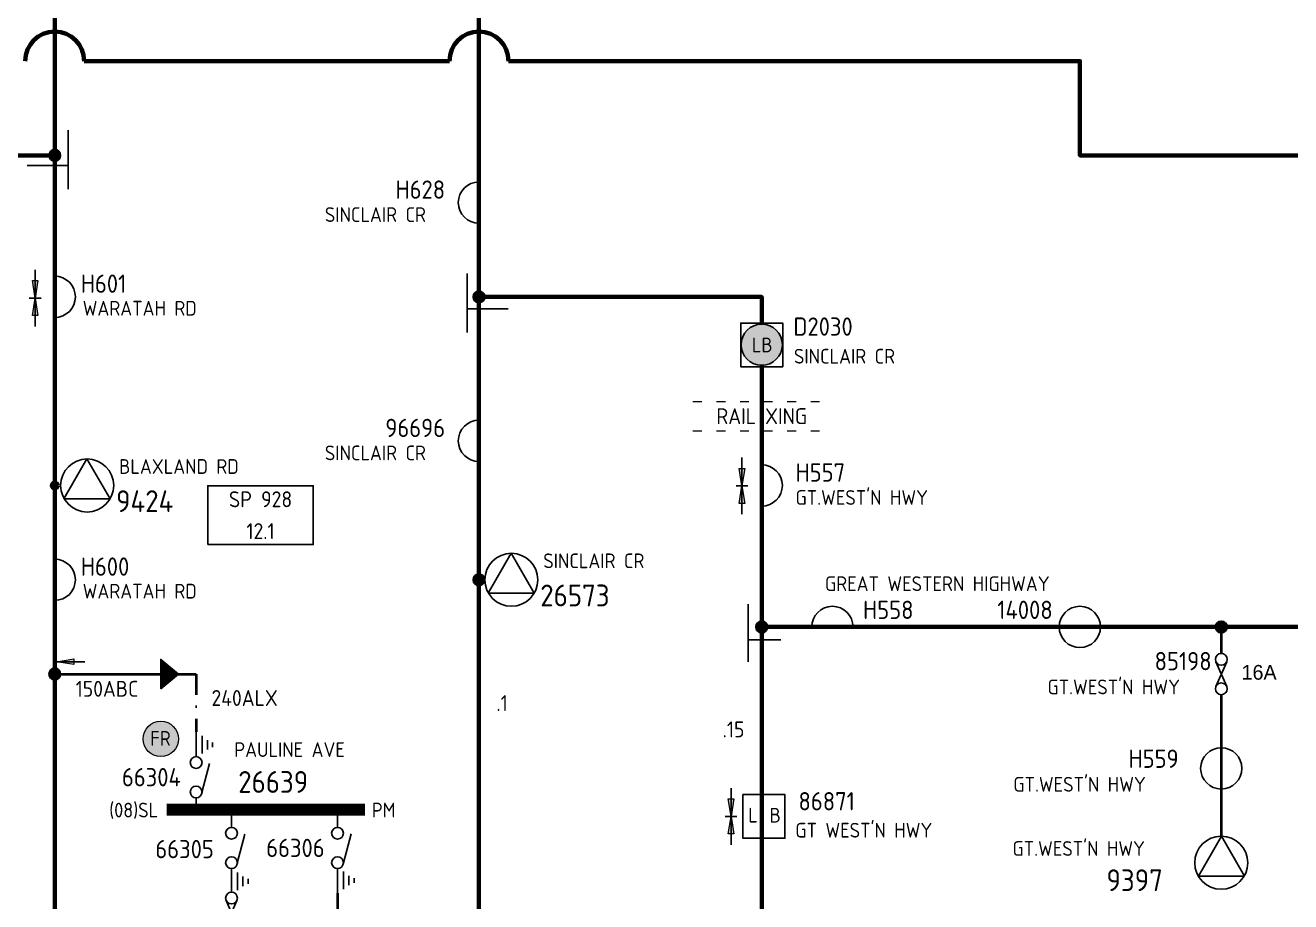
# Model space of a CAD drawing. Header units: millimetres. Extents: x 0 to 634, y -9 to 946.
# Drawn here: x 235 to 449.8, y 593.4 to 742.1 of the extents above; entities that cross this region are included whole.
import ezdxf
from ezdxf.enums import TextEntityAlignment as Align

# ---------------------------------------------------------------- set-up
doc = ezdxf.new("R2010")
doc.units = ezdxf.units.MM
for name, pattern in [('DASHA', [5.5, 1.5, -2.5, 1.5]), ('FILL100', [0]), ('UGCABLE', [11, 3.5, -2, 0, -2, 3.5])]:
    doc.linetypes.add(name, pattern=pattern)
for name, color, linetype in [('EQUIPMENT', 7, 'Continuous'), ('EQUIPMENT_X_ZONE', 7, 'Continuous'), ('PROTECTION', 7, 'Continuous')]:
    doc.layers.add(name, color=color, linetype=linetype)
for name, color, linetype, true_color in [('NOTATION', 7, 'Continuous', 0x000000), ('RETICULATION', 7, 'Continuous', 0x000000), ('SOPS_COND_R208', 7, 'Continuous', 0x00ad00), ('SOPS_COND_R210', 7, 'Continuous', 0x007acc), ('SOPS_COND_R211', 1, 'Continuous', 0xff0000)]:
    doc.layers.add(name, color=color, linetype=linetype, true_color=true_color)
doc.styles.add('25', font='GENISO12')
doc.styles.add('DEFAULT', font='DEFAULT')
doc.styles.add('S25', font='GENISO12')
doc.styles.add('S29', font='GENISO12')
doc.styles.add('S35', font='GENISO12')
doc.styles.add('SOPS25', font='GENISO12')

# ---------------------------------------------------------------- blocks, each defined once
blk = doc.blocks.new('END$MARK$8$193')
blk.add_hatch(color=0).paths.add_polyline_path([(0, 0), (-38, -6), (-38, 6)])
at = {"color": 0, "linetype": 'FILL100', "lineweight": 0}
blk.add_lwpolyline([(0, 0), (-38, -6), (-38, 6)], close=True, dxfattribs=at)
blk = doc.blocks.new('SOPS_RETIC_COND_1$7')
for p, q in [((0, 4.82), (0, 0)), ((-1, 0), (1, 0)), ((0, -4.82), (0, 0))]:
    blk.add_line(p, q)
at = {"xscale": 0.078125, "yscale": 0.078125, "zscale": 0.078125}
for rotation in [270, 90]:
    blk.add_blockref('END$MARK$8$193', (0, 0), dxfattribs=dict(at, rotation=rotation))
at = {"style": 'DEFAULT', "flags": 3}
blk.add_attdef('ISI_MICROGDS_OBJECT_NAME', (0, 0), '', height=2.5, dxfattribs=at)
blk = doc.blocks.new('SOPS_RETIC_COND_1$13')
for p, q in [((-6.58, 4.82), (-6.58, 0)), ((-5.58, 0), (-7.58, 0)), ((-6.58, -4.82), (-6.58, 0))]:
    blk.add_line(p, q)
at = {"xscale": 0.078125, "yscale": 0.078125, "zscale": 0.078125}
for rotation in [270, 90]:
    blk.add_blockref('END$MARK$8$193', (-6.58, 0), dxfattribs=dict(at, rotation=rotation))
at = {"style": 'DEFAULT', "flags": 3}
blk.add_attdef('ISI_MICROGDS_OBJECT_NAME', (0, 0), '', height=2.5, dxfattribs=at)
blk = doc.blocks.new('SOPS_RETIC_COND_1$30')
for p, q in [((-2, 4.82), (-2, 0)), ((-3, 0), (-1, 0)), ((-2, -4.82), (-2, 0))]:
    blk.add_line(p, q)
at = {"xscale": 0.078125, "yscale": 0.078125, "zscale": 0.078125}
for rotation in [270, 90]:
    blk.add_blockref('END$MARK$8$193', (-2, 0), dxfattribs=dict(at, rotation=rotation))
at = {"style": 'DEFAULT', "flags": 3}
blk.add_attdef('ISI_MICROGDS_OBJECT_NAME', (0, 0), '', height=2.5, dxfattribs=at)
blk = doc.blocks.new('SOPS_RETIC_COND_3$1')
for p, q in [((0, 4), (0, -6)), ((0, 0), (7, 0))]:
    blk.add_line(p, q)
at = {"style": 'DEFAULT', "flags": 3}
blk.add_attdef('ISI_MICROGDS_OBJECT_NAME', (0, 0), '', height=2.5, dxfattribs=at)
blk = doc.blocks.new('SOPS_RETIC_COND_3$7')
for p, q in [((-2, 4), (-2, -6)), ((-2, -2), (5, -2))]:
    blk.add_line(p, q)
at = {"style": 'DEFAULT', "flags": 3}
blk.add_attdef('ISI_MICROGDS_OBJECT_NAME', (0, 0), '', height=2.5, dxfattribs=at)
blk = doc.blocks.new('SOPS_RETIC_COND_4$2')
for p, q in [((1.41, 5.63), (1.41, -4.19)), ((7, -0.47), (1.41, -0.47))]:
    blk.add_line(p, q)
at = {"style": 'DEFAULT', "flags": 3}
blk.add_attdef('ISI_MICROGDS_OBJECT_NAME', (0, 0), '', height=2.5, dxfattribs=at)
blk = doc.blocks.new('SOPS_RETIC_COND_6$1')
blk.add_line((5.11, 18.1), (0.29, 18.1))
at = {"xscale": 0.078125, "yscale": 0.078125, "zscale": 0.078125, "rotation": 180}
blk.add_blockref('END$MARK$8$193', (0.29, 18.1), dxfattribs=at)
at = {"style": 'DEFAULT', "flags": 3}
blk.add_attdef('ISI_MICROGDS_OBJECT_NAME', (0, 0), '', height=2.5, dxfattribs=at)
blk = doc.blocks.new('SOPS_RETIC_OU_TEE$3')
for p, q in [((2.28, -0.26), (-2.28, -0.26)), ((-2.11, -0.46), (2.11, -0.46)), ((1.95, -0.66), (-1.95, -0.66)), ((-1.78, -0.86), (1.78, -0.86)), ((1.61, -1.06), (-1.61, -1.06)), ((-1.45, -1.26), (1.45, -1.26)), ((1.28, -1.46), (-1.28, -1.46)), ((-1.11, -1.66), (1.11, -1.66)), ((0.95, -1.86), (-0.95, -1.86)), ((-0.78, -2.06), (0.78, -2.06)), ((0.61, -2.26), (-0.61, -2.26)), ((-0.45, -2.46), (0.45, -2.46)), ((0.28, -2.66), (-0.28, -2.66)), ((-0.11, -2.86), (0.11, -2.86))]:
    blk.add_line(p, q)
blk.add_lwpolyline([(-2.5, 0), (2.5, 0), (0, -3)], close=True)
at = {"style": 'DEFAULT', "flags": 3}
blk.add_attdef('ISI_MICROGDS_OBJECT_NAME', (0, 0), '', height=2.5, dxfattribs=at)
blk = doc.blocks.new('SOPS_SW_DO_V$5')
for p, q in [((0.92, 2.1), (-0.92, -2.1)), ((-0.92, 2.1), (0.92, -2.1))]:
    blk.add_line(p, q)
for centre in [(0, 2.5), (0, -2.5)]:
    blk.add_circle(centre, 1)
at = {"style": 'DEFAULT'}
blk.add_attdef('SWITCH_RATING', text='', height=2.5, rotation=180, dxfattribs=at).set_placement((-3.45, 0.3), align=Align.MIDDLE_LEFT)
at = {"style": 'DEFAULT', "flags": 3}
blk.add_attdef('ISI_MICROGDS_OBJECT_NAME', (0, 0), '', height=2.5, dxfattribs=at)
at = {"style": 'S29'}
blk.add_attdef('SWITCH_NUMBER', text='', height=3.1, rotation=180, dxfattribs=at).set_placement((1.63, 2.2), align=Align.MIDDLE_RIGHT)
at = {"style": 'S25'}
blk.add_attdef('LOCATION_001', (29.49, -0.93), '', height=2.5, rotation=180, dxfattribs=at)
blk = doc.blocks.new('SOPS_SW_L_H$9')
blk.add_lwpolyline([(3.5, 0, 1), (-3.5, 0)], format="xyb")
at = {"style": 'S25'}
blk.add_attdef('LOCATION_001', (-1.26, 6.09), '', height=2.5, dxfattribs=at)
at = {"style": 'S29'}
blk.add_attdef('SWITCH_NUMBER', text='', height=3.1, dxfattribs=at).set_placement((5.2, 2.9), align=Align.MIDDLE_LEFT)
at = {"style": 'DEFAULT', "flags": 3}
blk.add_attdef('ISI_MICROGDS_OBJECT_NAME', (0, 0), '', height=2.5, dxfattribs=at)
blk = doc.blocks.new('SOPS_SW_L_L$7')
blk.add_lwpolyline([(0, 3.5, -1), (0, -3.5)], format="xyb")
at = {"style": 'DEFAULT', "flags": 3}
blk.add_attdef('ISI_MICROGDS_OBJECT_NAME', (0, 0), '', height=2.5, dxfattribs=at)
at = {"style": 'S29'}
blk.add_attdef('SWITCH_NUMBER', text='', height=3.1, dxfattribs=at).set_placement((5.74, 2.2), align=Align.MIDDLE_LEFT)
at = {"style": 'S25'}
blk.add_attdef('LOCATION_001', (5.74, -3.29), '', height=2.5, dxfattribs=at)
blk = doc.blocks.new('SOPS_SW_L_L$8')
blk.add_lwpolyline([(0, 3.5, 1), (0, -3.5)], format="xyb")
at = {"style": 'S29'}
blk.add_attdef('SWITCH_NUMBER', text='', height=3.1, dxfattribs=at).set_placement((-5.74, 2.2), align=Align.MIDDLE_RIGHT)
at = {"style": 'DEFAULT', "flags": 3}
blk.add_attdef('ISI_MICROGDS_OBJECT_NAME', (0, 0), '', height=2.5, dxfattribs=at)
at = {"style": 'S25'}
blk.add_attdef('LOCATION_001', (-26.16, -3.29), '', height=2.5, dxfattribs=at)
blk = doc.blocks.new('SOPS_SW_L_L$13')
blk.add_lwpolyline([(0, -3.5, -1), (0, 3.5)], format="xyb", close=True)
at = {"style": 'S29'}
blk.add_attdef('SWITCH_NUMBER', text='', height=3.1, dxfattribs=at).set_placement((-5.74, 2.2), align=Align.MIDDLE_RIGHT)
at = {"style": 'DEFAULT', "flags": 3}
blk.add_attdef('ISI_MICROGDS_OBJECT_NAME', (0, 0), '', height=2.5, dxfattribs=at)
at = {"style": 'S25'}
blk.add_attdef('LOCATION_001', (-26.16, -3.29), '', height=2.5, dxfattribs=at)
blk = doc.blocks.new('SOPS_SW_L_R$13')
blk.add_lwpolyline([(0, -3.5, 1), (0, 3.5)], format="xyb")
at = {"style": 'DEFAULT', "flags": 3}
blk.add_attdef('ISI_MICROGDS_OBJECT_NAME', (0, 0), '', height=2.5, dxfattribs=at)
at = {"style": 'S29'}
blk.add_attdef('SWITCH_NUMBER', text='', height=3.1, dxfattribs=at).set_placement((4.41, 2.24), align=Align.MIDDLE_LEFT)
at = {"style": 'S25'}
blk.add_attdef('LOCATION_001', (4.74, -3.18), '', height=2.5, dxfattribs=at)
blk = doc.blocks.new('SOPS_SW_L_R$16')
blk.add_lwpolyline([(0, -3.5, 1), (0, 3.5)], format="xyb")
at = {"style": 'DEFAULT', "flags": 3}
blk.add_attdef('ISI_MICROGDS_OBJECT_NAME', (0, 0), '', height=2.5, dxfattribs=at)
at = {"style": 'S29'}
blk.add_attdef('SWITCH_NUMBER', text='', height=3.1, dxfattribs=at).set_placement((4.41, 2.24), align=Align.MIDDLE_LEFT)
at = {"style": 'S25'}
blk.add_attdef('LOCATION_001', (4.74, -3.18), '', height=2.5, dxfattribs=at)
blk = doc.blocks.new('SOPS_SW_S_H')
blk.add_circle((-16.41, 0), 3.5)
at = {"style": 'S29'}
blk.add_attdef('SWITCH_NUMBER', text='', height=3.1, dxfattribs=at).set_placement((-21.02, 2.9), align=Align.MIDDLE_RIGHT)
at = {"style": 'DEFAULT', "flags": 3}
blk.add_attdef('ISI_MICROGDS_OBJECT_NAME', (0, 0), '', height=2.5, dxfattribs=at)
blk = doc.blocks.new('SOPS_SW_S_R$3')
blk.add_circle((0, -1.91), 3.5)
at = {"style": 'DEFAULT', "flags": 3}
blk.add_attdef('ISI_MICROGDS_OBJECT_NAME', (0, 0), '', height=2.5, dxfattribs=at)
at = {"style": 'S29'}
blk.add_attdef('SWITCH_NUMBER', text='', height=3.1, dxfattribs=at).set_placement((-15.75, -0.27), align=Align.MIDDLE_LEFT)
at = {"style": 'S25'}
blk.add_attdef('LOCATION_001', (-35.29, -5.86), '', height=2.5, dxfattribs=at)
blk = doc.blocks.new('SOPS_TRF_BUS_PM$2')
at = {"const_width": 2}
blk.add_lwpolyline([(-20.95, -3.01), (12.7, -3.01)], dxfattribs=at)
at = {"style": 'S25'}
blk.add_attdef('LOCATION_001', (-9.48, 5.93), '', height=2.5, dxfattribs=at)
at = {"style": 'S35'}
blk.add_attdef('SUB_NUMBER', text='', height=3.7, dxfattribs=at).set_placement((-2.87, 1.69), align=Align.MIDDLE_CENTER)
at = {"style": 'DEFAULT', "flags": 3}
blk.add_attdef('ISI_MICROGDS_OBJECT_NAME', (0, 0), '', height=2.5, dxfattribs=at)
at = {"style": 'S25'}
blk.add_attdef('SWG_TYPE', text='', height=2.5, dxfattribs=at).set_placement((-22.4, -3.08), align=Align.MIDDLE_RIGHT)
blk.add_attdef('SUB_TYPE', text='', height=2.5, dxfattribs=at).set_placement((13.86, -3.08), align=Align.MIDDLE_LEFT)
blk = doc.blocks.new('SOPS_TRF_T$3')
blk.add_lwpolyline([(3.91, -6.78), (0, 0), (-3.91, -6.78)], close=True)
blk.add_circle((-0.03, -4.5), 4.5)
at = {"style": 'DEFAULT', "flags": 3}
blk.add_attdef('ISI_MICROGDS_OBJECT_NAME', (0, 0), '', height=2.5, dxfattribs=at)
at = {"style": 'S25'}
blk.add_attdef('LOCATION_001', (-35.46, -3.34), '', height=2.5, dxfattribs=at)
at = {"style": 'S35'}
blk.add_attdef('SUB_NUMBER', text='', height=3.7, dxfattribs=at).set_placement((-19.51, -7.47), align=Align.MIDDLE_LEFT)
blk = doc.blocks.new('SOPS_TRF_T_R$8')
for points in [[(1.55, -2.28), (5.47, 4.5), (9.38, -2.28)], [(25.98, -10.04), (43.88, -10.04), (43.88, -0.04), (25.98, -0.04)]]:
    blk.add_lwpolyline(points, close=True)
blk.add_circle((5.5, 0), 4.5)
at = {"lineweight": 70}
blk.add_circle((0, 0), 0.5, dxfattribs=at)
at = {"insert": (34.93, -5.04), "char_height": 2.7, "attachment_point": 5, "line_spacing_factor": 1.2, "style": 'S25'}
blk.add_mtext('SP 928\\P12.1', dxfattribs=at)
at = {"style": 'S25'}
blk.add_attdef('LOCATION_001', (10.92, 1.97), '', height=2.5, dxfattribs=at)
at = {"style": 'DEFAULT', "flags": 3}
blk.add_attdef('ISI_MICROGDS_OBJECT_NAME', (0, 0), '', height=2.5, dxfattribs=at)
at = {"style": 'S35'}
blk.add_attdef('SUB_NUMBER', text='', height=3.7, dxfattribs=at).set_placement((10.41, -2.66), align=Align.MIDDLE_LEFT)
blk = doc.blocks.new('SOPS_TRF_T_R$14')
for p, q in [((-1, 0), (1, 0)), ((0.98, 0.2), (-0.98, 0.2)), ((-0.92, 0.4), (0.92, 0.4)), ((0.8, 0.6), (-0.8, 0.6)), ((-0.6, 0.8), (0.6, 0.8)), ((0.98, -0.2), (-0.98, -0.2)), ((-0.92, -0.4), (0.92, -0.4)), ((0.8, -0.6), (-0.8, -0.6)), ((-0.6, -0.8), (0.6, -0.8))]:
    blk.add_line(p, q)
blk.add_lwpolyline([(1.55, -2.28), (5.47, 4.5), (9.38, -2.28)], close=True)
for centre, radius in [((5.5, 0), 4.5), ((0, 0), 1)]:
    blk.add_circle(centre, radius)
at = {"style": 'S25'}
blk.add_attdef('LOCATION_001', (10.92, 1.97), '', height=2.5, dxfattribs=at)
at = {"style": 'DEFAULT', "flags": 3}
blk.add_attdef('ISI_MICROGDS_OBJECT_NAME', (0, 0), '', height=2.5, dxfattribs=at)
at = {"style": 'S35'}
blk.add_attdef('SUB_NUMBER', text='', height=3.7, dxfattribs=at).set_placement((10.41, -2.66), align=Align.MIDDLE_LEFT)
blk = doc.blocks.new('SOPS_SW_P_SL_U$1')
for p, q in [((0, 14.19), (0, 10)), ((1, 10.5), (1, 13.5)), ((1.9, 11.2), (1.9, 12.8)), ((2.8, 11.6), (2.8, 12.4)), ((0.98, 3.91), (2.29, 8.83)), ((0, 0), (0, 3))]:
    blk.add_line(p, q)
for centre in [(0, 9), (0, 4)]:
    blk.add_circle(centre, 1)
at = {"style": 'S25'}
blk.add_attdef('SWITCH_NUMBER', text='', height=3.1, dxfattribs=at).set_placement((-2.6, 6.51), align=Align.MIDDLE_RIGHT)
at = {"style": 'DEFAULT', "flags": 3}
blk.add_attdef('ISI_MICROGDS_OBJECT_NAME', (0, 0), '', height=2.5, dxfattribs=at)
blk = doc.blocks.new('SOPS_SW_P_SL_D$1')
for p, q in [((0, 0), (0, -2)), ((2.32, -3.09), (1, -8)), ((0, -9), (0, -13.19)), ((1, -12.5), (1, -9.5)), ((1.9, -11.8), (1.9, -10.2)), ((2.8, -11.4), (2.8, -10.6))]:
    blk.add_line(p, q)
for centre in [(0, -3), (0, -8)]:
    blk.add_circle(centre, 1)
at = {"style": 'DEFAULT', "flags": 3}
blk.add_attdef('ISI_MICROGDS_OBJECT_NAME', (0, 0), '', height=2.5, dxfattribs=at)
at = {"style": 'S25'}
blk.add_attdef('SWITCH_NUMBER', text='', height=3.1, dxfattribs=at).set_placement((-2.19, -5.49), align=Align.MIDDLE_RIGHT)
blk = doc.blocks.new('SOPS_SW_P_SL_TRF$1')
for p, q in [((0, 0), (0, -2)), ((0.98, -8.09), (2.29, -3.17)), ((0, -9), (0, -13)), ((1, -12.66), (1, -9.66)), ((1.9, -11.96), (1.9, -10.36)), ((2.8, -11.56), (2.8, -10.76)), ((0.92, -14.4), (-0.92, -18.6)), ((-0.92, -14.4), (0.92, -18.6)), ((0, -20), (0, -25.33)), ((1, -23.5), (1, -20.5)), ((1.9, -22.8), (1.9, -21.2)), ((2.8, -22.4), (2.8, -21.6)), ((0, -25.33), (-0.75, -24.33)), ((0, -25.39), (0.75, -24.39))]:
    blk.add_line(p, q)
for centre in [(0, -3), (0, -8), (0, -14), (0, -19)]:
    blk.add_circle(centre, 1)
at = {"style": 'DEFAULT', "flags": 3}
blk.add_attdef('ISI_MICROGDS_OBJECT_NAME', (0, 0), '', height=2.5, dxfattribs=at)
at = {"style": 'S25'}
blk.add_attdef('SWITCH_NUMBER', text='', height=3.1, dxfattribs=at).set_placement((-3, -5.69), align=Align.MIDDLE_RIGHT)
blk.add_attdef('TRF', text='', height=2.5, dxfattribs=at).set_placement((0, -26.58), align=Align.TOP_CENTER)
blk = doc.blocks.new('SOPS_SW_LB_R')
blk.add_lwpolyline([(3.95, -0.12), (3.95, 3.55), (-3.2, 3.55), (-3.2, -3.86), (3.95, -3.86)], close=True)
at = {"color": 18, "true_color": 0x000000, "char_height": 2.5, "attachment_point": 5, "line_spacing_factor": 1.2, "style": '25'}
for s, insert in [('L', (-1.46, 0.07)), ('B', (2.29, 0.05))]:
    blk.add_mtext(s, dxfattribs=dict(at, insert=insert))
at = {"style": 'DEFAULT', "flags": 3}
blk.add_attdef('ISI_MICROGDS_OBJECT_NAME', (0, 0), '', height=2.5, dxfattribs=at)
at = {"color": 18, "true_color": 0x000000, "style": 'S29'}
blk.add_attdef('SWITCH_NUMBER', text='', height=3.1, dxfattribs=at).set_placement((6.24, 2.43), align=Align.MIDDLE_LEFT)
at = {"color": 18, "true_color": 0x000000, "style": 'S25'}
blk.add_attdef('LOCATION_001', (5.71, -3.74), '', height=2.5, dxfattribs=at)
blk = doc.blocks.new('SOPS_SW_LB_L_O$1')
at = {"true_color": 0xaeff39}
h = blk.add_hatch(color=60, dxfattribs=at)
edge = h.paths.add_edge_path()
edge.add_arc((0.38, -0.12), 3.5, 0, 360)
blk.add_lwpolyline([(3.95, -0.12), (3.95, 3.55), (-3.2, 3.55), (-3.2, -3.86), (3.95, -3.86)], close=True)
at = {"color": 7, "lineweight": -3}
blk.add_circle((0.38, -0.12), 3.5, dxfattribs=at)
at = {"color": 18, "true_color": 0x000000, "extrusion": (0, 0, -1), "insert": (0.3, -0.16), "char_height": 2.5, "attachment_point": 5, "text_direction": (-1, 0, 0), "line_spacing_factor": 1.2, "style": '25'}
blk.add_mtext('LB', dxfattribs=at)
at = {"color": 1, "style": 'S29'}
blk.add_attdef('SWITCH_NUMBER', text='', height=3.1, rotation=180, dxfattribs=at).set_placement((-5, 2.96), align=Align.MIDDLE_LEFT)
at = {"style": 'DEFAULT', "flags": 3}
blk.add_attdef('ISI_MICROGDS_OBJECT_NAME', (0, 0), '', height=2.5, dxfattribs=at)
at = {"color": 1, "style": 'S25'}
blk.add_attdef('LOCATION_001', (-5.09, -0.82), '', height=2.5, rotation=180, dxfattribs=at)

msp = doc.modelspace()

# ---------------------------------------------------------------- hatches: boundary and pattern name
at = {"layer": 'PROTECTION', "true_color": 0xff8080}
h = msp.add_hatch(color=11, dxfattribs=at)
edge = h.paths.add_edge_path()
edge.add_arc((258, 621), 3, 0, 360)

# ---------------------------------------------------------------- linework, layer by layer
at = {"layer": 'NOTATION', "linetype": 'DASHA', "lineweight": 0}
for p, q in [((348.33, 678.26), (371.54, 678.26)), ((348.33, 673.26), (371.54, 673.26))]:
    msp.add_line(p, q, dxfattribs=at)
at = {"layer": 'PROTECTION', "color": 11, "lineweight": 0, "true_color": 0xff8080}
msp.add_circle((258, 621), 3, dxfattribs=at)
at = {"layer": 'RETICULATION'}
for centre, radius in [((240, 720), 1), ((240, 720), 0.9), ((240, 720), 0.8), ((240, 720), 0.7), ((240, 720), 0.6), ((240, 720), 0.5), ((240, 720), 0.4), ((240, 720), 0.3), ((240, 720), 0.2), ((312, 696), 1), ((312, 696), 0.9), ((312, 696), 0.8), ((312, 696), 0.7), ((312, 696), 0.6), ((312, 696), 0.5), ((312, 696), 0.4), ((312, 696), 0.3), ((312, 696), 0.2), ((360, 640), 1), ((360, 640), 0.9), ((360, 640), 0.8), ((360, 640), 0.7), ((360, 640), 0.6), ((360, 640), 0.5), ((360, 640), 0.4), ((360, 640), 0.3), ((360, 640), 0.2), ((438, 640), 1), ((438, 640), 0.9), ((438, 640), 0.8), ((438, 640), 0.7), ((438, 640), 0.6), ((438, 640), 0.5), ((438, 640), 0.4), ((438, 640), 0.3), ((438, 640), 0.2), ((240, 632), 1), ((240, 632), 0.9), ((240, 632), 0.8), ((240, 632), 0.7), ((240, 632), 0.6), ((240, 632), 0.5), ((240, 632), 0.4), ((240, 632), 0.3), ((240, 632), 0.2)]:
    msp.add_circle(centre, radius, dxfattribs=at)
at = {"layer": 'SOPS_COND_R208', "lineweight": 70}
for p, q in [((245, 736), (307, 736)), ((360, 684.5), (360, 579.55)), ((540, 640), (360, 640))]:
    msp.add_line(p, q, dxfattribs=at)
at = {"layer": 'SOPS_COND_R208', "lineweight": 40}
for p, q in [((438, 640), (438, 635.5)), ((438, 628.5), (438, 604.5))]:
    msp.add_line(p, q, dxfattribs=at)
at = {"layer": 'SOPS_COND_R208', "lineweight": 70}
for points in [[(235, 736, -1), (245, 736)], [(307, 736, -1), (317, 736)]]:
    msp.add_lwpolyline(points, format="xyb", dxfattribs=at)
msp.add_lwpolyline([(317, 736), (414, 736), (414, 720), (476.5, 720)], dxfattribs=at)
at = {"layer": 'SOPS_COND_R210', "lineweight": 70}
msp.add_lwpolyline([(360, 691.5), (360, 696), (312, 696), (312, 856), (312, 256)], dxfattribs=at)
at = {"layer": 'SOPS_COND_R211', "lineweight": 70}
msp.add_line((240, 864), (240, 464), dxfattribs=at)
at = {"layer": 'SOPS_COND_R211', "lineweight": 40}
msp.add_line((240, 632), (258, 632), dxfattribs=at)
at = {"layer": 'SOPS_COND_R211', "linetype": 'UGCABLE', "lineweight": 40}
msp.add_line((288, 594.81), (288, 579), dxfattribs=at)
at = {"layer": 'SOPS_COND_R211', "lineweight": 70}
msp.add_lwpolyline([(180, 515.5), (180, 720), (240, 720)], dxfattribs=at)
at = {"layer": 'SOPS_COND_R211', "linetype": 'UGCABLE', "lineweight": 40}
msp.add_lwpolyline([(261, 632), (264, 632), (264, 622.19)], dxfattribs=at)

# ---------------------------------------------------------------- block references
at = {"layer": 'EQUIPMENT'}
for name, p, rotation in [('SOPS_RETIC_COND_3$1', (242.3, 718.26), 180), ('SOPS_RETIC_OU_TEE$3', (258, 632), 90)]:
    msp.add_blockref(name, p, dxfattribs=dict(at, rotation=rotation))
for name, p, values in [('SOPS_SW_L_L$8', (312, 712), {'SWITCH_NUMBER': 'H628', 'LOCATION_001': 'SINCLAIR CR'}), ('SOPS_SW_L_R$13', (240, 696), {'SWITCH_NUMBER': 'H601', 'LOCATION_001': 'WARATAH RD'}), ('SOPS_SW_L_L$13', (312, 671.57), {'SWITCH_NUMBER': '96696', 'LOCATION_001': 'SINCLAIR CR'}), ('SOPS_TRF_T_R$8', (240, 664), {'SUB_NUMBER': '9424', 'LOCATION_001': 'BLAXLAND RD'}), ('SOPS_SW_L_L$7', (360, 664), {'SWITCH_NUMBER': 'H557', 'LOCATION_001': "GT.WEST'N HWY"}), ('SOPS_SW_L_R$16', (240, 648), {'SWITCH_NUMBER': 'H600', 'LOCATION_001': 'WARATAH RD'}), ('SOPS_TRF_T_R$14', (312, 648), {'SUB_NUMBER': '26573', 'LOCATION_001': 'SINCLAIR CR'}), ('SOPS_SW_L_H$9', (372, 640), {'LOCATION_001': 'GREAT WESTERN HIGHWAY', 'SWITCH_NUMBER': 'H558'}), ('SOPS_SW_S_H', (430.41, 640), {'SWITCH_NUMBER': '14008'}), ('SOPS_SW_P_SL_U$1', (264, 608), {'SWITCH_NUMBER': '66304'}), ('SOPS_TRF_BUS_PM$2', (279.95, 612.01), {'SWG_TYPE': '(08)SL', 'SUB_TYPE': 'PM', 'SUB_NUMBER': '26639', 'LOCATION_001': 'PAULINE AVE'}), ('SOPS_SW_S_R$3', (438, 617.91), {'LOCATION_001': "GT.WEST'N HWY", 'SWITCH_NUMBER': 'H559'}), ('SOPS_SW_LB_R', (360, 608), {'SWITCH_NUMBER': '86871', 'LOCATION_001': "GT WEST'N HWY"}), ('SOPS_SW_P_SL_TRF$1', (270, 608), {'SWITCH_NUMBER': '66305', 'TRF': 'TRF'}), ('SOPS_SW_P_SL_D$1', (288, 608), {'SWITCH_NUMBER': '66306'}), ('SOPS_TRF_T$3', (438.03, 604.5), {'SUB_NUMBER': '9397', 'LOCATION_001': "GT.WEST'N HWY"})]:
    msp.add_blockref(name, p, dxfattribs=at).add_auto_attribs(values)
for name, p in [('SOPS_RETIC_COND_1$7', (236.68, 695.78)), ('SOPS_RETIC_COND_3$7', (311.98, 695.95)), ('SOPS_RETIC_COND_1$13', (363.23, 663.93)), ('SOPS_RETIC_COND_4$2', (356.27, 638.26)), ('SOPS_RETIC_COND_6$1', (240, 616)), ('SOPS_RETIC_COND_1$30', (356.8, 607.84))]:
    msp.add_blockref(name, p, dxfattribs=at)
at = {"layer": 'EQUIPMENT', "extrusion": (0, 0, -1)}
ref = msp.add_blockref('SOPS_SW_DO_V$5', (-438, 632), dxfattribs=dict(at, zscale=-1))
ref.add_attrib('SWITCH_NUMBER', '85198', dxfattribs={"layer": '0', "height": 3.1, "style": 'S29'}).set_placement((436.37, 634.2), align=Align.MIDDLE_RIGHT)
ref.add_attrib('LOCATION_001', "GT.WEST'N HWY", (408.51, 628.57), dxfattribs={"layer": '0', "height": 2.5, "style": 'S25'})
ref.add_attrib('SWITCH_RATING', '16A', dxfattribs={"layer": '0', "height": 2.5, "style": 'DEFAULT'}).set_placement((441.45, 632.3), align=Align.MIDDLE_LEFT)
at = {"layer": 'EQUIPMENT_X_ZONE', "extrusion": (0, 0, -1)}
ref = msp.add_blockref('SOPS_SW_LB_L_O$1', (-360.38, 688), dxfattribs=dict(at, zscale=-1))
ref.add_attrib('SWITCH_NUMBER', 'D2030', dxfattribs={"layer": '0', "color": 1, "height": 3.1, "style": 'S29'}).set_placement((365.37, 690.96), align=Align.MIDDLE_LEFT)
ref.add_attrib('LOCATION_001', 'SINCLAIR CR', (365.47, 684.68), dxfattribs={"layer": '0', "color": 1, "height": 2.5, "style": 'S25'})

# ---------------------------------------------------------------- texts
at = {"layer": 'NOTATION', "insert": (360, 675.76), "char_height": 2.7, "attachment_point": 5, "line_spacing_factor": 1.2, "style": 'S25'}
msp.add_mtext('RAIL XING', dxfattribs=at)
at = {"layer": 'PROTECTION', "insert": (257.95, 621.09), "char_height": 2.5, "attachment_point": 5, "line_spacing_factor": 1.2, "style": 'SOPS25'}
msp.add_mtext('FR', dxfattribs=at)
at = {"layer": 'SOPS_COND_R208', "color": 7, "insert": (355.22, 622.62), "char_height": 2.7, "attachment_point": 5, "line_spacing_factor": 1.2, "style": 'S25'}
msp.add_mtext('.15', dxfattribs=at)
at = {"layer": 'SOPS_COND_R210', "color": 7, "insert": (315.93, 627.08), "char_height": 2.7, "attachment_point": 5, "line_spacing_factor": 1.2, "style": 'S25'}
msp.add_mtext('.1', dxfattribs=at)
at = {"layer": 'SOPS_COND_R211', "color": 7, "char_height": 2.7, "attachment_point": 5, "line_spacing_factor": 1.2, "style": 'S25'}
for s, insert in [('150ABC', (248.86, 629.5)), ('240ALX', (272.23, 627.94))]:
    msp.add_mtext(s, dxfattribs=dict(at, insert=insert))

doc.saveas('drawing.dxf')
